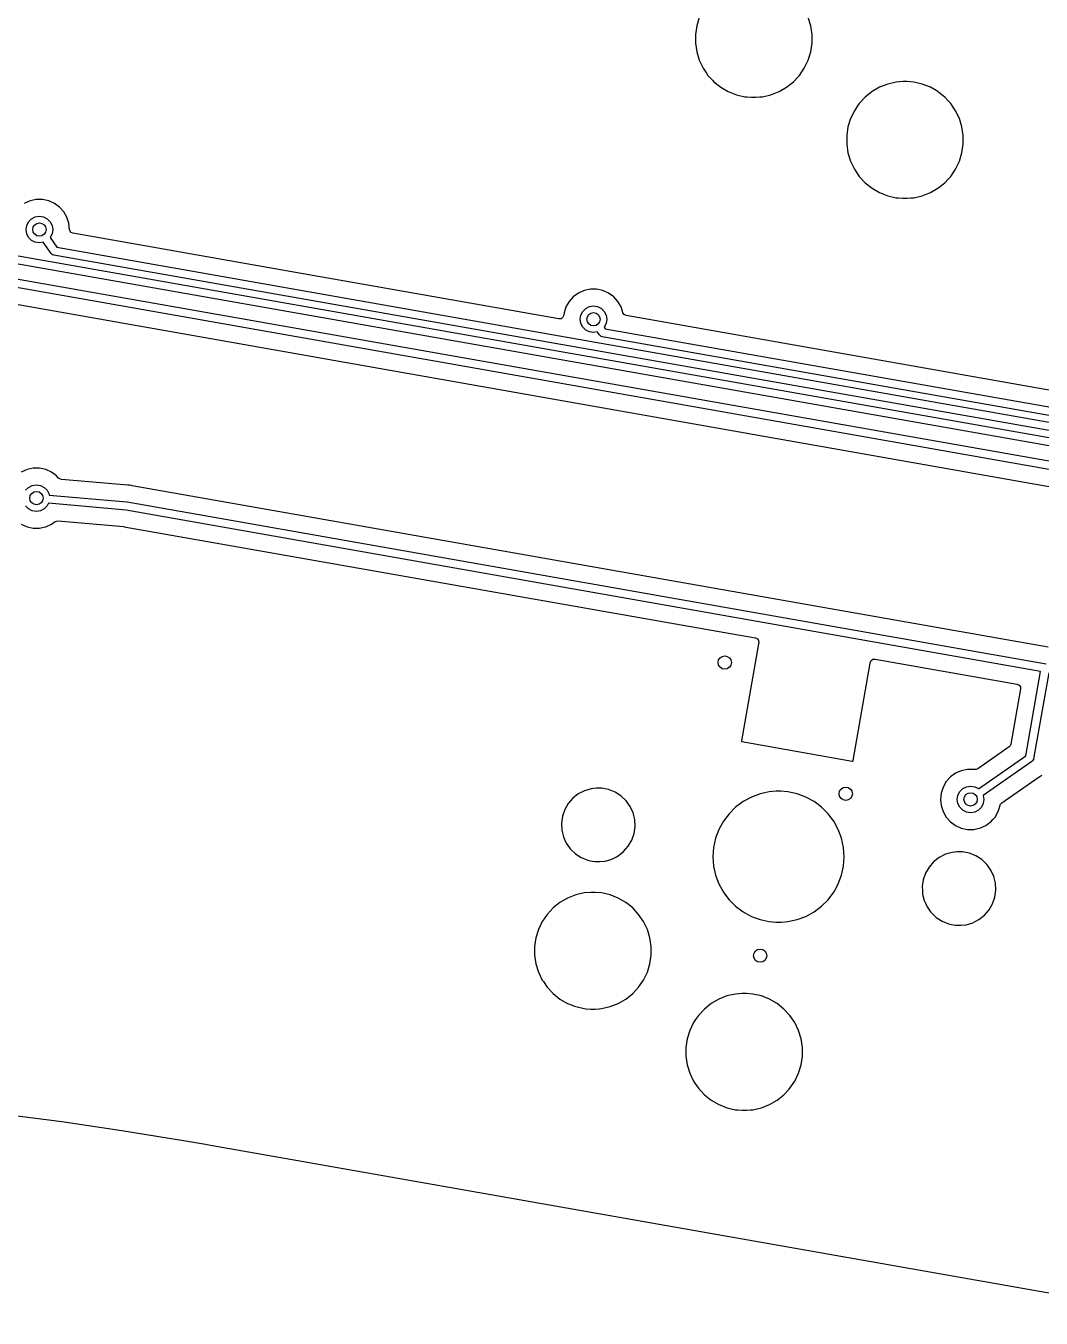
# Model space of a CAD drawing. Extents: x 1.95 to 9.87, y -5.96 to -1.39.
# Drawn here: x 3.495 to 4.695, y -5.888 to -4.361 of the extents above; entities that cross this region are included whole.
import ezdxf

# ---------------------------------------------------------------- set-up
doc = ezdxf.new("R2010")
doc.units = 0
doc.header["$MEASUREMENT"] = 0
doc.layers.add('BLACK', color=7, linetype='CONTINUOUS')

msp = doc.modelspace()

# ---------------------------------------------------------------- linework, layer by layer
at = {"layer": 'BLACK', "linetype": 'CONTINUOUS'}
for p, q in [((4.29105, -4.35095), (4.28801, -4.36082)), ((4.42276, -4.36082), (4.41972, -4.35095)), ((4.28801, -4.36082), (4.28647, -4.37104)), ((4.4243, -4.37104), (4.42276, -4.36082)), ((4.28647, -4.37104), (4.28647, -4.38136)), ((4.28647, -4.38136), (4.28801, -4.39158)), ((4.42276, -4.39158), (4.4243, -4.38136)), ((4.4243, -4.38136), (4.4243, -4.37104)), ((4.28801, -4.39158), (4.29105, -4.40145)), ((4.41972, -4.40145), (4.42276, -4.39158)), ((4.29105, -4.40145), (4.29553, -4.41076)), ((4.29553, -4.41076), (4.29966, -4.41681)), ((4.40942, -4.41929), (4.41523, -4.41076)), ((4.41523, -4.41076), (4.41972, -4.40145)), ((4.29966, -4.41681), (4.30135, -4.41929)), ((4.30135, -4.41929), (4.30664, -4.42499)), ((4.30664, -4.42499), (4.30838, -4.42686)), ((4.30838, -4.42686), (4.31645, -4.4333)), ((4.39431, -4.4333), (4.40239, -4.42686)), ((4.40239, -4.42686), (4.4078, -4.42103)), ((4.4078, -4.42103), (4.40942, -4.41929)), ((4.40942, -4.41929), (4.40942, -4.41929)), ((4.40942, -4.41929), (4.40942, -4.41929)), ((4.51383, -4.42964), (4.50422, -4.43341)), ((4.5239, -4.42734), (4.51383, -4.42964)), ((4.53162, -4.42676), (4.5239, -4.42734)), ((4.53678, -4.42676), (4.53162, -4.42676)), ((4.53162, -4.42676), (4.53162, -4.42676)), ((4.5445, -4.42734), (4.53678, -4.42676)), ((4.53678, -4.42676), (4.53678, -4.42676)), ((4.55457, -4.42964), (4.5445, -4.42734)), ((4.56419, -4.43341), (4.55457, -4.42964)), ((2.22464, -4.43794), (4.98533, -4.92473)), ((4.31645, -4.4333), (4.3254, -4.43847)), ((4.3254, -4.43847), (4.33501, -4.44224)), ((4.33501, -4.44224), (4.34508, -4.44454)), ((4.34508, -4.44454), (4.34729, -4.4447)), ((4.34729, -4.4447), (4.3528, -4.44512)), ((4.3528, -4.44512), (4.3528, -4.44512)), ((4.3528, -4.44512), (4.35796, -4.44512)), ((4.35796, -4.44512), (4.36279, -4.44476)), ((4.35796, -4.44512), (4.35796, -4.44512)), ((4.36279, -4.44476), (4.36568, -4.44454)), ((4.36568, -4.44454), (4.37575, -4.44224)), ((4.37575, -4.44224), (4.38537, -4.43847)), ((4.38537, -4.43847), (4.39431, -4.4333)), ((4.4872, -4.44502), (4.48017, -4.45259)), ((4.49527, -4.43858), (4.4872, -4.44502)), ((4.50422, -4.43341), (4.49527, -4.43858)), ((4.57313, -4.43858), (4.56419, -4.43341)), ((4.57428, -4.4395), (4.57313, -4.43858)), ((4.58121, -4.44502), (4.57428, -4.4395)), ((4.58567, -4.44982), (4.58121, -4.44502)), ((4.58121, -4.44502), (4.58121, -4.44502)), ((4.58121, -4.44502), (4.58121, -4.44502)), ((4.98162, -4.93407), (2.22133, -4.44735)), ((4.47825, -4.4554), (4.47435, -4.46113)), ((4.48017, -4.45259), (4.47825, -4.4554)), ((4.58824, -4.45259), (4.58567, -4.44982)), ((4.59405, -4.46113), (4.58824, -4.45259)), ((4.58824, -4.45259), (4.58824, -4.45259)), ((4.58824, -4.45259), (4.58824, -4.45259)), ((4.46987, -4.47043), (4.46683, -4.4803)), ((4.47435, -4.46113), (4.46987, -4.47043)), ((4.59854, -4.47043), (4.59405, -4.46113)), ((4.60158, -4.4803), (4.59854, -4.47043)), ((4.46683, -4.4803), (4.46529, -4.49052)), ((4.46529, -4.49052), (4.46529, -4.50085)), ((4.60312, -4.49052), (4.60158, -4.4803)), ((4.60312, -4.49669), (4.60312, -4.49052)), ((4.46529, -4.50085), (4.46683, -4.51106)), ((4.60158, -4.51106), (4.60312, -4.50085)), ((4.60312, -4.50085), (4.60312, -4.49669)), ((2.48506, -4.51386), (4.96817, -4.9517)), ((4.46683, -4.51106), (4.46987, -4.52093)), ((4.46987, -4.52093), (4.47435, -4.53024)), ((4.59405, -4.53024), (4.59854, -4.52093)), ((4.59854, -4.52093), (4.60158, -4.51106)), ((4.47435, -4.53024), (4.47859, -4.53646)), ((4.47859, -4.53646), (4.48017, -4.53877)), ((4.58824, -4.53877), (4.59405, -4.53024)), ((5.00709, -4.91069), (2.95496, -4.54885)), ((2.95737, -4.53928), (5.0108, -4.90135)), ((4.48017, -4.53877), (4.4872, -4.54634)), ((4.4872, -4.54634), (4.4872, -4.54634)), ((4.4872, -4.54634), (4.49527, -4.55278)), ((4.57313, -4.55278), (4.58121, -4.54634)), ((4.58121, -4.54634), (4.58512, -4.54213)), ((4.58512, -4.54213), (4.58824, -4.53877)), ((4.58824, -4.53877), (4.58824, -4.53877)), ((4.58824, -4.53877), (4.58824, -4.53877)), ((3.50738, -4.56616), (3.50009, -4.56771)), ((3.51483, -4.56616), (3.50738, -4.56616)), ((3.50738, -4.56616), (3.50738, -4.56616)), ((3.52212, -4.56771), (3.51483, -4.56616)), ((3.51483, -4.56616), (3.51483, -4.56616)), ((4.49527, -4.55278), (4.50422, -4.55795)), ((4.50422, -4.55795), (4.51383, -4.56172)), ((4.51383, -4.56172), (4.5239, -4.56402)), ((4.5239, -4.56402), (4.52611, -4.56419)), ((4.52611, -4.56419), (4.53162, -4.5646)), ((4.53162, -4.5646), (4.53162, -4.5646)), ((4.53162, -4.5646), (4.53678, -4.5646)), ((4.53678, -4.5646), (4.54161, -4.56424)), ((4.53678, -4.5646), (4.53678, -4.5646)), ((4.54161, -4.56424), (4.5445, -4.56402)), ((4.5445, -4.56402), (4.55457, -4.56172)), ((4.55457, -4.56172), (4.56419, -4.55795)), ((4.56419, -4.55795), (4.57313, -4.55278)), ((3.50009, -4.56771), (3.49328, -4.57074)), ((3.52893, -4.57074), (3.52212, -4.56771)), ((3.53496, -4.57512), (3.52893, -4.57074)), ((3.53995, -4.58066), (3.53496, -4.57512)), ((3.54367, -4.58712), (3.53995, -4.58066)), ((3.49536, -4.60162), (3.49613, -4.59675)), ((3.49613, -4.59675), (3.49837, -4.59236)), ((3.49837, -4.59236), (3.50185, -4.58888)), ((3.50185, -4.58888), (3.50624, -4.58664)), ((3.50624, -4.58664), (3.51111, -4.58587)), ((3.51111, -4.58587), (3.51597, -4.58664)), ((3.51597, -4.58664), (3.52036, -4.58888)), ((3.52036, -4.58888), (3.52385, -4.59236)), ((3.52385, -4.59236), (3.52608, -4.59675)), ((3.52608, -4.59675), (3.52685, -4.60162)), ((3.54476, -4.59048), (3.54367, -4.58712)), ((3.54597, -4.5942), (3.54476, -4.59048)), ((3.54675, -4.60161), (3.54597, -4.5942)), ((3.49613, -4.60648), (3.49536, -4.60162)), ((3.49837, -4.61087), (3.49613, -4.60648)), ((3.50185, -4.61436), (3.49837, -4.61087)), ((3.52385, -4.61087), (3.5237, -4.61102)), ((3.5237, -4.61102), (3.53179, -4.62257)), ((3.52608, -4.60648), (3.52385, -4.61087)), ((3.52685, -4.60162), (3.52608, -4.60648)), ((3.54741, -4.60359), (3.54675, -4.60161)), ((3.54883, -4.60512), (3.54741, -4.60359)), ((3.55076, -4.60591), (3.54883, -4.60512)), ((3.81636, -4.65274), (3.55076, -4.60591)), ((3.50624, -4.61659), (3.50185, -4.61436)), ((3.51111, -4.61736), (3.50624, -4.61659)), ((3.51562, -4.61665), (3.51111, -4.61736)), ((3.52489, -4.62989), (3.51562, -4.61665)), ((3.53179, -4.62257), (5.04036, -4.88858)), ((3.52585, -4.63065), (3.52489, -4.62989)), ((3.52674, -4.63148), (3.52585, -4.63065)), ((3.52698, -4.63155), (3.52674, -4.63148)), ((3.52706, -4.63162), (3.52698, -4.63155)), ((3.52724, -4.63164), (3.52706, -4.63162)), ((3.52807, -4.63191), (3.52724, -4.63164)), ((5.03664, -4.89791), (3.52807, -4.63191)), ((4.1252, -4.7072), (3.81636, -4.65274)), ((4.15504, -4.67372), (4.14823, -4.67675)), ((4.16232, -4.67217), (4.15504, -4.67372)), ((4.16978, -4.67217), (4.16232, -4.67217)), ((4.16232, -4.67217), (4.16232, -4.67217)), ((4.17707, -4.67372), (4.16978, -4.67217)), ((4.16978, -4.67217), (4.16978, -4.67217)), ((4.18387, -4.67675), (4.17707, -4.67372)), ((4.13721, -4.68667), (4.13348, -4.69313)), ((4.1422, -4.68113), (4.13721, -4.68667)), ((4.14823, -4.67675), (4.1422, -4.68113)), ((4.1899, -4.68113), (4.18387, -4.67675)), ((4.19489, -4.68667), (4.1899, -4.68113)), ((4.19862, -4.69313), (4.19489, -4.68667)), ((4.1309, -4.7029), (4.12993, -4.70535)), ((4.13118, -4.70021), (4.1309, -4.7029)), ((4.13348, -4.69313), (4.13118, -4.70021)), ((4.1503, -4.70763), (4.15107, -4.70276)), ((4.15107, -4.70276), (4.15331, -4.69837)), ((4.15331, -4.69837), (4.15679, -4.69489)), ((4.15679, -4.69489), (4.16118, -4.69265)), ((4.16118, -4.69265), (4.16605, -4.69188)), ((4.16605, -4.69188), (4.17092, -4.69265)), ((4.17092, -4.69265), (4.17531, -4.69489)), ((4.17531, -4.69489), (4.17879, -4.69837)), ((4.17879, -4.69837), (4.18103, -4.70276)), ((4.18103, -4.70276), (4.1818, -4.70763)), ((4.20028, -4.69824), (4.19862, -4.69313)), ((4.19862, -4.69313), (4.19862, -4.69313)), ((4.20082, -4.69991), (4.20028, -4.69824)), ((4.20226, -4.70209), (4.20082, -4.69991)), ((4.20462, -4.70321), (4.20226, -4.70209)), ((4.78733, -4.80596), (4.20462, -4.70321)), ((4.12782, -4.70694), (4.1252, -4.7072)), ((4.12993, -4.70535), (4.12782, -4.70694)), ((4.15107, -4.71249), (4.1503, -4.70763)), ((4.15331, -4.71688), (4.15107, -4.71249)), ((4.15679, -4.72037), (4.15331, -4.71688)), ((4.17879, -4.71688), (4.17864, -4.71703)), ((4.17864, -4.71703), (4.17993, -4.71887)), ((4.18103, -4.71249), (4.17879, -4.71688)), ((4.17993, -4.71887), (5.07147, -4.87607)), ((4.1818, -4.70763), (4.18103, -4.71249)), ((4.16118, -4.7226), (4.15679, -4.72037)), ((4.16605, -4.72337), (4.16118, -4.7226)), ((4.17057, -4.72266), (4.16605, -4.72337)), ((4.17304, -4.72618), (4.17057, -4.72266)), ((4.17399, -4.72694), (4.17304, -4.72618)), ((4.17488, -4.72777), (4.17399, -4.72694)), ((4.17512, -4.72785), (4.17488, -4.72777)), ((4.1752, -4.72792), (4.17512, -4.72785)), ((4.17538, -4.72793), (4.1752, -4.72792)), ((4.17621, -4.72821), (4.17538, -4.72793)), ((5.06775, -4.88541), (4.17621, -4.72821)), ((3.49657, -4.88516), (3.48976, -4.88819)), ((3.50386, -4.88361), (3.49657, -4.88516)), ((3.51131, -4.88361), (3.50386, -4.88361)), ((3.50386, -4.88361), (3.50386, -4.88361)), ((3.5186, -4.88516), (3.51131, -4.88361)), ((3.51131, -4.88361), (3.51131, -4.88361)), ((3.52541, -4.88819), (3.5186, -4.88516)), ((3.53144, -4.89257), (3.52541, -4.88819)), ((3.50272, -4.90409), (3.50759, -4.90332)), ((3.50759, -4.90332), (3.51245, -4.90409)), ((3.53387, -4.89528), (3.53144, -4.89257)), ((3.53532, -4.89638), (3.53387, -4.89528)), ((3.53708, -4.89687), (3.53532, -4.89638)), ((3.61577, -4.90376), (3.53708, -4.89687)), ((3.49485, -4.90981), (3.49833, -4.90632)), ((3.49833, -4.90632), (3.50272, -4.90409)), ((3.51245, -4.90409), (3.51684, -4.90632)), ((3.51684, -4.90632), (3.52033, -4.90981)), ((3.52033, -4.90981), (3.52256, -4.9142)), ((3.52256, -4.9142), (3.52275, -4.9154)), ((3.52275, -4.9154), (3.61462, -4.92344)), ((3.61596, -4.90377), (3.61577, -4.90376)), ((3.61694, -4.90382), (3.61596, -4.90377)), ((3.6172, -4.90386), (3.61694, -4.90382)), ((3.61762, -4.90392), (3.6172, -4.90386)), ((3.61944, -4.90408), (3.61762, -4.90392)), ((3.62008, -4.90431), (3.61944, -4.90408)), ((3.62086, -4.90451), (3.62008, -4.90431)), ((4.70356, -5.09542), (3.62086, -4.90451)), ((3.49833, -4.9318), (3.49485, -4.92832)), ((3.50272, -4.93404), (3.49833, -4.9318)), ((3.50759, -4.93481), (3.50272, -4.93404)), ((3.51245, -4.93404), (3.50759, -4.93481)), ((3.51684, -4.9318), (3.51245, -4.93404)), ((3.52033, -4.92832), (3.51684, -4.9318)), ((3.52191, -4.92521), (3.52033, -4.92832)), ((3.61355, -4.93322), (3.52191, -4.92521)), ((4.69449, -5.12382), (3.61355, -4.93322)), ((3.61462, -4.92344), (3.61492, -4.92351)), ((3.61492, -4.92351), (3.61505, -4.92349)), ((3.61505, -4.92349), (4.70105, -5.11498)), ((3.52541, -4.94994), (3.52964, -4.94686)), ((3.52964, -4.94686), (3.5312, -4.94611)), ((3.5312, -4.94611), (3.53293, -4.94595)), ((3.53293, -4.94595), (3.61076, -4.95276)), ((3.48976, -4.94994), (3.49657, -4.95297)), ((3.49657, -4.95297), (3.50386, -4.95452)), ((3.50386, -4.95452), (3.50386, -4.95452)), ((3.50386, -4.95452), (3.51131, -4.95452)), ((3.51131, -4.95452), (3.51617, -4.95348)), ((3.51131, -4.95452), (3.51131, -4.95452)), ((3.51617, -4.95348), (3.5186, -4.95297)), ((3.5186, -4.95297), (3.52541, -4.94994)), ((3.61076, -4.95276), (3.61118, -4.95281)), ((3.61118, -4.95281), (4.33472, -5.08039)), ((4.33472, -5.08039), (4.35741, -5.08439)), ((4.35741, -5.08439), (4.3597, -5.08546)), ((4.3597, -5.08546), (4.36115, -5.08753)), ((4.36112, -5.09145), (4.34095, -5.20587)), ((4.36137, -5.09005), (4.36112, -5.09144)), ((4.36112, -5.09144), (4.36112, -5.09145)), ((4.36115, -5.08753), (4.36137, -5.09005)), ((4.47282, -5.22909), (4.49308, -5.11419)), ((4.49308, -5.11419), (4.49316, -5.11374)), ((4.49316, -5.11374), (4.49324, -5.11328)), ((4.49316, -5.11374), (4.49316, -5.11374)), ((4.49316, -5.11374), (4.49316, -5.11374)), ((4.49324, -5.11328), (4.49431, -5.111)), ((4.49431, -5.111), (4.49638, -5.10956)), ((4.49638, -5.10956), (4.49889, -5.10934)), ((4.49889, -5.10934), (4.66686, -5.13896)), ((4.67691, -5.22351), (4.69449, -5.12382)), ((4.70418, -5.12553), (4.68625, -5.22723)), ((4.67082, -5.14461), (4.65928, -5.21006)), ((4.66686, -5.13896), (4.66915, -5.14003)), ((4.66915, -5.14003), (4.6706, -5.1421)), ((4.6706, -5.1421), (4.67082, -5.14461)), ((4.34094, -5.20589), (4.34078, -5.20681)), ((4.34078, -5.20681), (4.34078, -5.20681)), ((4.34078, -5.20681), (4.34078, -5.20682)), ((4.34078, -5.20682), (4.34078, -5.20682)), ((4.34078, -5.20682), (4.34078, -5.20682)), ((4.34078, -5.20682), (4.34079, -5.20683)), ((4.34079, -5.20683), (4.3408, -5.20683)), ((4.3408, -5.20683), (4.34129, -5.20692)), ((4.34095, -5.20587), (4.34094, -5.20589)), ((4.34129, -5.20692), (4.34131, -5.20692)), ((4.34131, -5.20692), (4.47166, -5.22991)), ((4.65727, -5.21321), (4.62027, -5.23912)), ((4.62117, -5.26255), (4.67691, -5.22351)), ((4.65859, -5.21184), (4.65727, -5.21321)), ((4.65928, -5.21006), (4.65859, -5.21184)), ((4.47166, -5.22991), (4.47167, -5.22991)), ((4.47167, -5.22991), (4.47167, -5.22991)), ((4.47167, -5.22991), (4.47262, -5.23008)), ((4.47262, -5.23008), (4.47264, -5.23007)), ((4.47262, -5.23008), (4.47262, -5.23008)), ((4.47264, -5.23007), (4.47265, -5.23006)), ((4.47264, -5.23007), (4.47264, -5.23007)), ((4.47265, -5.23006), (4.47281, -5.2291)), ((4.47265, -5.23006), (4.47265, -5.23006)), ((4.47281, -5.2291), (4.47282, -5.2291)), ((4.47282, -5.2291), (4.47282, -5.22909)), ((4.60804, -5.23969), (4.60075, -5.24124)), ((4.61549, -5.23969), (4.60804, -5.23969)), ((4.60804, -5.23969), (4.60804, -5.23969)), ((4.61646, -5.23989), (4.61549, -5.23969)), ((4.61549, -5.23969), (4.61549, -5.23969)), ((4.62027, -5.23912), (4.61845, -5.2399)), ((4.68423, -5.23041), (4.62679, -5.27062)), ((4.68499, -5.22946), (4.68423, -5.23041)), ((4.68581, -5.22856), (4.68499, -5.22946)), ((4.68589, -5.22832), (4.68581, -5.22856)), ((4.68596, -5.22824), (4.68589, -5.22832)), ((4.68598, -5.22806), (4.68596, -5.22824)), ((4.68625, -5.22723), (4.68598, -5.22806)), ((4.58292, -5.25419), (4.5792, -5.26064)), ((4.58791, -5.24865), (4.58292, -5.25419)), ((4.59394, -5.24427), (4.58791, -5.24865)), ((4.60075, -5.24124), (4.59394, -5.24427)), ((4.61845, -5.2399), (4.61646, -5.23989)), ((4.64865, -5.27937), (4.69286, -5.24842)), ((4.69286, -5.24842), (4.69357, -5.24803)), ((4.69357, -5.24803), (4.69367, -5.24796)), ((4.69367, -5.24796), (4.69579, -5.24637)), ((4.69367, -5.24796), (4.69367, -5.24796)), ((4.14805, -5.2687), (4.14154, -5.27381)), ((4.15541, -5.2649), (4.14805, -5.2687)), ((4.16335, -5.26257), (4.15541, -5.2649)), ((4.1661, -5.26231), (4.16335, -5.26257)), ((4.16953, -5.26198), (4.1661, -5.26231)), ((4.17574, -5.26198), (4.16953, -5.26198)), ((4.18387, -5.26354), (4.17574, -5.26198)), ((4.17574, -5.26198), (4.17574, -5.26198)), ((4.18391, -5.26356), (4.18387, -5.26354)), ((4.18387, -5.26354), (4.18387, -5.26354)), ((4.18387, -5.26354), (4.18387, -5.26354)), ((4.19156, -5.26662), (4.18391, -5.26356)), ((4.19852, -5.2711), (4.19156, -5.26662)), ((4.36299, -5.26852), (4.35262, -5.27239)), ((4.3738, -5.26617), (4.36299, -5.26852)), ((4.38208, -5.26558), (4.3738, -5.26617)), ((4.3876, -5.26558), (4.38208, -5.26558)), ((4.38208, -5.26558), (4.38208, -5.26558)), ((4.39588, -5.26617), (4.3876, -5.26558)), ((4.3876, -5.26558), (4.3876, -5.26558)), ((4.40669, -5.26852), (4.39588, -5.26617)), ((4.41706, -5.27239), (4.40669, -5.26852)), ((4.57689, -5.26773), (4.57611, -5.27514)), ((4.5792, -5.26064), (4.57689, -5.26773)), ((4.59601, -5.27514), (4.59678, -5.27027)), ((4.59678, -5.27027), (4.59902, -5.26588)), ((4.59902, -5.26588), (4.6025, -5.2624)), ((4.6025, -5.2624), (4.6069, -5.26016)), ((4.6069, -5.26016), (4.61176, -5.25939)), ((4.61176, -5.25939), (4.61663, -5.26016)), ((4.61663, -5.26016), (4.62102, -5.2624)), ((4.62102, -5.2624), (4.62117, -5.26255)), ((4.13611, -5.28007), (4.13197, -5.28724)), ((4.14154, -5.27381), (4.13611, -5.28007)), ((4.20452, -5.27681), (4.19852, -5.2711)), ((4.19852, -5.2711), (4.19852, -5.2711)), ((4.19852, -5.2711), (4.19852, -5.2711)), ((4.2047, -5.27707), (4.20452, -5.27681)), ((4.20932, -5.28356), (4.2047, -5.27707)), ((4.21276, -5.29109), (4.20932, -5.28356)), ((4.20932, -5.28356), (4.20932, -5.28356)), ((4.20932, -5.28356), (4.20932, -5.28356)), ((4.33405, -5.28433), (4.32623, -5.29215)), ((4.34291, -5.27769), (4.33405, -5.28433)), ((4.35262, -5.27239), (4.34291, -5.27769)), ((4.42677, -5.27769), (4.41706, -5.27239)), ((4.42997, -5.28009), (4.42677, -5.27769)), ((4.43563, -5.28432), (4.42997, -5.28009)), ((4.44346, -5.29215), (4.43563, -5.28432)), ((4.57611, -5.27514), (4.57689, -5.28255)), ((4.57689, -5.28255), (4.5792, -5.28964)), ((4.59678, -5.28001), (4.59601, -5.27514)), ((4.59902, -5.2844), (4.59678, -5.28001)), ((4.6025, -5.28788), (4.59902, -5.2844)), ((4.6245, -5.2844), (4.62102, -5.28788)), ((4.62674, -5.28001), (4.6245, -5.2844)), ((4.62751, -5.27514), (4.62674, -5.28001)), ((4.62679, -5.27062), (4.62751, -5.27514)), ((4.64511, -5.28724), (4.64679, -5.28206)), ((4.64679, -5.28206), (4.64685, -5.28209)), ((4.64685, -5.28209), (4.64725, -5.28089)), ((4.64725, -5.28089), (4.64865, -5.27937)), ((4.12926, -5.29507), (4.12808, -5.30327)), ((4.13197, -5.28724), (4.12926, -5.29507)), ((4.21471, -5.29914), (4.21276, -5.29109)), ((4.21511, -5.30741), (4.21471, -5.29914)), ((4.32623, -5.29215), (4.31959, -5.30101)), ((4.44843, -5.29879), (4.44346, -5.29215)), ((4.45009, -5.30101), (4.44843, -5.29879)), ((4.5792, -5.28964), (4.58292, -5.29609)), ((4.58292, -5.29609), (4.58791, -5.30163)), ((4.6069, -5.29012), (4.6025, -5.28788)), ((4.61176, -5.29089), (4.6069, -5.29012)), ((4.61663, -5.29012), (4.61176, -5.29089)), ((4.62102, -5.28788), (4.61663, -5.29012)), ((4.63561, -5.30163), (4.63786, -5.29914)), ((4.63786, -5.29914), (4.6406, -5.29609)), ((4.6406, -5.29609), (4.64433, -5.28964)), ((4.64433, -5.28964), (4.64511, -5.28724)), ((4.12808, -5.30327), (4.12848, -5.31154)), ((4.12848, -5.31154), (4.12926, -5.31474)), ((4.12926, -5.31474), (4.13043, -5.31959)), ((4.21122, -5.32343), (4.21393, -5.31561)), ((4.21393, -5.31561), (4.21511, -5.30741)), ((4.31429, -5.31072), (4.31042, -5.32109)), ((4.31959, -5.30101), (4.31429, -5.31072)), ((4.45539, -5.31072), (4.45009, -5.30101)), ((4.45691, -5.3148), (4.45539, -5.31072)), ((4.45926, -5.32109), (4.45691, -5.3148)), ((4.58791, -5.30163), (4.59394, -5.30601)), ((4.59394, -5.30601), (4.60075, -5.30904)), ((4.60075, -5.30904), (4.60804, -5.31059)), ((4.60804, -5.31059), (4.60804, -5.31059)), ((4.60804, -5.31059), (4.61549, -5.31059)), ((4.61549, -5.31059), (4.62035, -5.30956)), ((4.61549, -5.31059), (4.61549, -5.31059)), ((4.62035, -5.30956), (4.62278, -5.30904)), ((4.62278, -5.30904), (4.62959, -5.30601)), ((4.62959, -5.30601), (4.63346, -5.3032)), ((4.63346, -5.3032), (4.63561, -5.30163)), ((4.13043, -5.31959), (4.13218, -5.32341)), ((4.13218, -5.32341), (4.13387, -5.32712)), ((4.13387, -5.32712), (4.13776, -5.33258)), ((4.20165, -5.33687), (4.20708, -5.33061)), ((4.20708, -5.33061), (4.21122, -5.32343)), ((4.31042, -5.32109), (4.30807, -5.3319)), ((4.46161, -5.3319), (4.45926, -5.32109)), ((4.13776, -5.33258), (4.13868, -5.33387)), ((4.13868, -5.33387), (4.14467, -5.33958)), ((4.14467, -5.33958), (4.14467, -5.33958)), ((4.14467, -5.33958), (4.14467, -5.33958)), ((4.14467, -5.33958), (4.15163, -5.34406)), ((4.15163, -5.34406), (4.15163, -5.34406)), ((4.15163, -5.34406), (4.15932, -5.34713)), ((4.17984, -5.34811), (4.18778, -5.34578)), ((4.18778, -5.34578), (4.19329, -5.34294)), ((4.19329, -5.34294), (4.19515, -5.34198)), ((4.19515, -5.34198), (4.20165, -5.33687)), ((4.30807, -5.3319), (4.30728, -5.34294)), ((4.30728, -5.34294), (4.30807, -5.35398)), ((4.4624, -5.34294), (4.46161, -5.3319)), ((4.46161, -5.35398), (4.4624, -5.34294)), ((4.57454, -5.3439), (4.56803, -5.34902)), ((4.5819, -5.3401), (4.57454, -5.3439)), ((4.58984, -5.33777), (4.5819, -5.3401)), ((4.59259, -5.33751), (4.58984, -5.33777)), ((4.59602, -5.33718), (4.59259, -5.33751)), ((4.60223, -5.33718), (4.59602, -5.33718)), ((4.61036, -5.33875), (4.60223, -5.33718)), ((4.60223, -5.33718), (4.60223, -5.33718)), ((4.6104, -5.33876), (4.61036, -5.33875)), ((4.61036, -5.33875), (4.61036, -5.33875)), ((4.61036, -5.33875), (4.61036, -5.33875)), ((4.61805, -5.34182), (4.6104, -5.33876)), ((4.62501, -5.3463), (4.61805, -5.34182)), ((4.63101, -5.35202), (4.62501, -5.3463)), ((4.62501, -5.3463), (4.62501, -5.3463)), ((4.62501, -5.3463), (4.62501, -5.3463)), ((4.15932, -5.34713), (4.16447, -5.34813)), ((4.16447, -5.34813), (4.16745, -5.3487)), ((4.16745, -5.3487), (4.16745, -5.3487)), ((4.16745, -5.3487), (4.17366, -5.3487)), ((4.17366, -5.3487), (4.17984, -5.34811)), ((4.17366, -5.3487), (4.17366, -5.3487)), ((4.30807, -5.35398), (4.31042, -5.36479)), ((4.45926, -5.36479), (4.46161, -5.35398)), ((4.5626, -5.35527), (4.55846, -5.36245)), ((4.56803, -5.34902), (4.5626, -5.35527)), ((4.6324, -5.35398), (4.63101, -5.35202)), ((4.63581, -5.35876), (4.6324, -5.35398)), ((4.63925, -5.36629), (4.63581, -5.35876)), ((4.63581, -5.35876), (4.63581, -5.35876)), ((4.63581, -5.35876), (4.63581, -5.35876)), ((4.31042, -5.36479), (4.31429, -5.37516)), ((4.31429, -5.37516), (4.31959, -5.38487)), ((4.45358, -5.37847), (4.45539, -5.37516)), ((4.45539, -5.37516), (4.45926, -5.36479)), ((4.55575, -5.37027), (4.55461, -5.37821)), ((4.55846, -5.36245), (4.55575, -5.37027)), ((4.6412, -5.37434), (4.63925, -5.36629)), ((4.6416, -5.38261), (4.6412, -5.37434)), ((4.13536, -5.39189), (4.12641, -5.39705)), ((4.14497, -5.38811), (4.13536, -5.39189)), ((4.15504, -5.38581), (4.14497, -5.38811)), ((4.16277, -5.38524), (4.15504, -5.38581)), ((4.16792, -5.38524), (4.16277, -5.38524)), ((4.16277, -5.38524), (4.16277, -5.38524)), ((4.17564, -5.38581), (4.16792, -5.38524)), ((4.16792, -5.38524), (4.16792, -5.38524)), ((4.18571, -5.38811), (4.17564, -5.38581)), ((4.19533, -5.39189), (4.18571, -5.38811)), ((4.20428, -5.39705), (4.19533, -5.39189)), ((4.31959, -5.38487), (4.32143, -5.38732)), ((4.32143, -5.38732), (4.32623, -5.39373)), ((4.44346, -5.39373), (4.45009, -5.38487)), ((4.45009, -5.38487), (4.45358, -5.37847)), ((4.55461, -5.37821), (4.55458, -5.37847)), ((4.55458, -5.37847), (4.55477, -5.38246)), ((4.55477, -5.38246), (4.55497, -5.38674)), ((4.55497, -5.38674), (4.55542, -5.38861)), ((4.55542, -5.38861), (4.55692, -5.39479)), ((4.63771, -5.39864), (4.64042, -5.39081)), ((4.64042, -5.39081), (4.6416, -5.38261)), ((4.11834, -5.40349), (4.11131, -5.41106)), ((4.12641, -5.39705), (4.11834, -5.40349)), ((4.21235, -5.40349), (4.20428, -5.39705)), ((4.20428, -5.39705), (4.20428, -5.39705)), ((4.21938, -5.41106), (4.21235, -5.40349)), ((4.21235, -5.40349), (4.21235, -5.40349)), ((4.21235, -5.40349), (4.21235, -5.40349)), ((4.32623, -5.39373), (4.33405, -5.40156)), ((4.33405, -5.40156), (4.33973, -5.40581)), ((4.33973, -5.40581), (4.34291, -5.40819)), ((4.42677, -5.40819), (4.43563, -5.40156)), ((4.43563, -5.40156), (4.44346, -5.39373)), ((4.55692, -5.39479), (4.55831, -5.39783)), ((4.55831, -5.39783), (4.56036, -5.40232)), ((4.56036, -5.40232), (4.56454, -5.40819)), ((4.62815, -5.41207), (4.63357, -5.40581)), ((4.63357, -5.40581), (4.63771, -5.39864)), ((4.10549, -5.4196), (4.10101, -5.4289)), ((4.10774, -5.4163), (4.10549, -5.4196)), ((4.11131, -5.41106), (4.10774, -5.4163)), ((4.2252, -5.4196), (4.21938, -5.41106)), ((4.21938, -5.41106), (4.21938, -5.41106)), ((4.21938, -5.41106), (4.21938, -5.41106)), ((4.22968, -5.4289), (4.2252, -5.4196)), ((4.34291, -5.40819), (4.35262, -5.41349)), ((4.35262, -5.41349), (4.35608, -5.41478)), ((4.35608, -5.41478), (4.36299, -5.41736)), ((4.36299, -5.41736), (4.3738, -5.41971)), ((4.3738, -5.41971), (4.38149, -5.42026)), ((4.38149, -5.42026), (4.38208, -5.4203)), ((4.38208, -5.4203), (4.38208, -5.4203)), ((4.38208, -5.4203), (4.3876, -5.4203)), ((4.3876, -5.4203), (4.38816, -5.42026)), ((4.3876, -5.4203), (4.3876, -5.4203)), ((4.38816, -5.42026), (4.39588, -5.41971)), ((4.39588, -5.41971), (4.40669, -5.41736)), ((4.40669, -5.41736), (4.41706, -5.41349)), ((4.41706, -5.41349), (4.42677, -5.40819)), ((4.56454, -5.40819), (4.56517, -5.40907)), ((4.56517, -5.40907), (4.57116, -5.41478)), ((4.57116, -5.41478), (4.57116, -5.41478)), ((4.57116, -5.41478), (4.57116, -5.41478)), ((4.57116, -5.41478), (4.57813, -5.41926)), ((4.57813, -5.41926), (4.57813, -5.41926)), ((4.57813, -5.41926), (4.58581, -5.42234)), ((4.58581, -5.42234), (4.59097, -5.42333)), ((4.60633, -5.42331), (4.61428, -5.42098)), ((4.61428, -5.42098), (4.61717, -5.41949)), ((4.61717, -5.41949), (4.62164, -5.41719)), ((4.62164, -5.41719), (4.62815, -5.41207)), ((4.10101, -5.4289), (4.09797, -5.43877)), ((4.23272, -5.43877), (4.22968, -5.4289)), ((4.59097, -5.42333), (4.59395, -5.4239)), ((4.59395, -5.4239), (4.59395, -5.4239)), ((4.59395, -5.4239), (4.60015, -5.4239)), ((4.60015, -5.4239), (4.60633, -5.42331)), ((4.60015, -5.4239), (4.60015, -5.4239)), ((4.09797, -5.43877), (4.09643, -5.44899)), ((4.09643, -5.44899), (4.09643, -5.45932)), ((4.23426, -5.44899), (4.23272, -5.43877)), ((4.23426, -5.45932), (4.23426, -5.44899)), ((4.09643, -5.45932), (4.09797, -5.46953)), ((4.23272, -5.46953), (4.23426, -5.45932)), ((4.09797, -5.46953), (4.10101, -5.4794)), ((4.10101, -5.4794), (4.10549, -5.48871)), ((4.2252, -5.48871), (4.22968, -5.4794)), ((4.22968, -5.4794), (4.23272, -5.46953)), ((4.10549, -5.48871), (4.10677, -5.49058)), ((4.10677, -5.49058), (4.11131, -5.49724)), ((4.11131, -5.49724), (4.11834, -5.50481)), ((4.21235, -5.50481), (4.21934, -5.49729)), ((4.21934, -5.49729), (4.21938, -5.49724)), ((4.21938, -5.49724), (4.2252, -5.48871)), ((4.21938, -5.49724), (4.21938, -5.49724)), ((4.21938, -5.49724), (4.21938, -5.49724)), ((4.11834, -5.50481), (4.11834, -5.50481)), ((4.11834, -5.50481), (4.12641, -5.51125)), ((4.12641, -5.51125), (4.13536, -5.51642)), ((4.19533, -5.51642), (4.20428, -5.51125)), ((4.20428, -5.51125), (4.21235, -5.50481)), ((4.31418, -5.51137), (4.30523, -5.51653)), ((4.32379, -5.50759), (4.31418, -5.51137)), ((4.33386, -5.5053), (4.32379, -5.50759)), ((4.34158, -5.50472), (4.33386, -5.5053)), ((4.34674, -5.50472), (4.34158, -5.50472)), ((4.34158, -5.50472), (4.34158, -5.50472)), ((4.35446, -5.5053), (4.34674, -5.50472)), ((4.34674, -5.50472), (4.34674, -5.50472)), ((4.36453, -5.50759), (4.35446, -5.5053)), ((4.37415, -5.51137), (4.36453, -5.50759)), ((4.37418, -5.51138), (4.37415, -5.51137)), ((4.37415, -5.51137), (4.37415, -5.51137)), ((4.37415, -5.51137), (4.37415, -5.51137)), ((4.38309, -5.51653), (4.37418, -5.51138)), ((4.13536, -5.51642), (4.1408, -5.51856)), ((4.1408, -5.51856), (4.14375, -5.51971)), ((4.14375, -5.51971), (4.14497, -5.52019)), ((4.14497, -5.52019), (4.15504, -5.52249)), ((4.15504, -5.52249), (4.15725, -5.52266)), ((4.15725, -5.52266), (4.16277, -5.52307)), ((4.16277, -5.52307), (4.16277, -5.52307)), ((4.16277, -5.52307), (4.16792, -5.52307)), ((4.16792, -5.52307), (4.17275, -5.52271)), ((4.16792, -5.52307), (4.16792, -5.52307)), ((4.17275, -5.52271), (4.17564, -5.52249)), ((4.17564, -5.52249), (4.18571, -5.52019)), ((4.18571, -5.52019), (4.19533, -5.51642)), ((4.29716, -5.52297), (4.29013, -5.53054)), ((4.30523, -5.51653), (4.29716, -5.52297)), ((4.39117, -5.52297), (4.38309, -5.51653)), ((4.38309, -5.51653), (4.38309, -5.51653)), ((4.3982, -5.53054), (4.39117, -5.52297)), ((4.39117, -5.52297), (4.39117, -5.52297)), ((4.39117, -5.52297), (4.39117, -5.52297)), ((4.28431, -5.53908), (4.27983, -5.54838)), ((4.28676, -5.53549), (4.28431, -5.53908)), ((4.29013, -5.53054), (4.28676, -5.53549)), ((4.40401, -5.53908), (4.3982, -5.53054)), ((4.3982, -5.53054), (4.3982, -5.53054)), ((4.3982, -5.53054), (4.3982, -5.53054)), ((4.4085, -5.54838), (4.40401, -5.53908)), ((4.27679, -5.55826), (4.27525, -5.56847)), ((4.27983, -5.54838), (4.27679, -5.55826)), ((4.41154, -5.55826), (4.4085, -5.54838)), ((4.41308, -5.56847), (4.41154, -5.55826)), ((4.27525, -5.56847), (4.27525, -5.5788)), ((4.41308, -5.57554), (4.41308, -5.56847)), ((4.41308, -5.5788), (4.41308, -5.57554)), ((4.27525, -5.5788), (4.27679, -5.58901)), ((4.27679, -5.58901), (4.27983, -5.59888)), ((4.4085, -5.59888), (4.41154, -5.58901)), ((4.41154, -5.58901), (4.41308, -5.5788)), ((4.27983, -5.59888), (4.28431, -5.60819)), ((4.40401, -5.60819), (4.4085, -5.59888)), ((4.28431, -5.60819), (4.28856, -5.61443)), ((4.28856, -5.61443), (4.29013, -5.61672)), ((4.29013, -5.61672), (4.29687, -5.62399)), ((4.39117, -5.6243), (4.39704, -5.61797)), ((4.39704, -5.61797), (4.3982, -5.61672)), ((4.3982, -5.61672), (4.40401, -5.60819)), ((4.3982, -5.61672), (4.3982, -5.61672)), ((4.3982, -5.61672), (4.3982, -5.61672)), ((4.29687, -5.62399), (4.29716, -5.6243)), ((4.29716, -5.6243), (4.30523, -5.63074)), ((4.30523, -5.63074), (4.31418, -5.6359)), ((4.31418, -5.6359), (4.31549, -5.63641)), ((4.31549, -5.63641), (4.32282, -5.63929)), ((4.36453, -5.63967), (4.37415, -5.6359)), ((4.37415, -5.6359), (4.38309, -5.63074)), ((4.38309, -5.63074), (4.39117, -5.6243)), ((3.53763, -5.6565), (3.46667, -5.64716)), ((4.32282, -5.63929), (4.32379, -5.63967)), ((4.32379, -5.63967), (4.33386, -5.64197)), ((4.33386, -5.64197), (4.33607, -5.64214)), ((4.33607, -5.64214), (4.34158, -5.64255)), ((4.34158, -5.64255), (4.34158, -5.64255)), ((4.34158, -5.64255), (4.34674, -5.64255)), ((4.34674, -5.64255), (4.35157, -5.64219)), ((4.34674, -5.64255), (4.34674, -5.64255)), ((4.35157, -5.64219), (4.35446, -5.64197)), ((4.35446, -5.64197), (4.36453, -5.63967)), ((3.60846, -5.66688), (3.53763, -5.6565)), ((3.67912, -5.67828), (3.60846, -5.66688)), ((3.70751, -5.68328), (3.67912, -5.67828)), ((3.71346, -5.68433), (3.70751, -5.68328)), ((3.77406, -5.69502), (3.71346, -5.68433)), ((3.71346, -5.68433), (3.71346, -5.68433)), ((4.87083, -5.88841), (3.77406, -5.69502))]:
    msp.add_line(p, q, dxfattribs=at)
at = {"layer": 'BLACK'}
for centre in [(3.51111, -4.60162), (4.16605, -4.70763), (3.50759, -4.91906), (4.32114, -5.11343), (4.46417, -5.2685), (4.61176, -5.27514), (4.36303, -5.45992)]:
    msp.add_circle(centre, 0.00787, dxfattribs=at)

doc.saveas('drawing.dxf')
